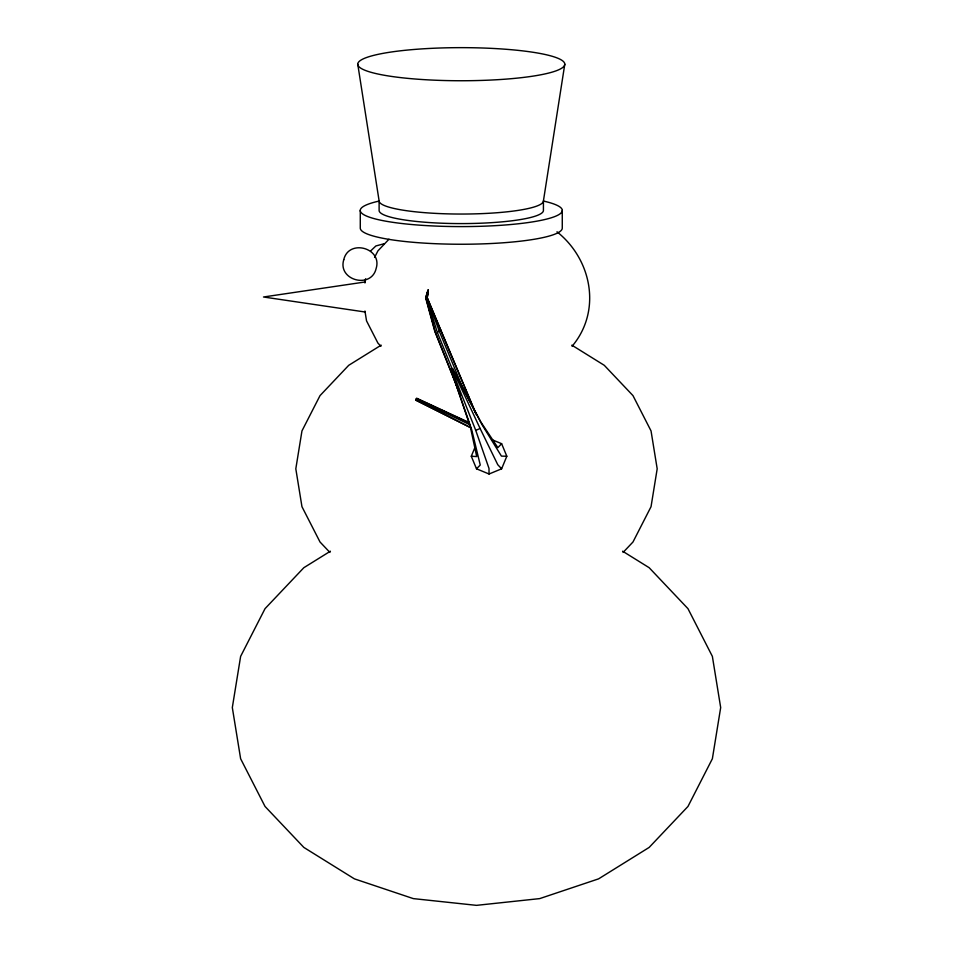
<?xml version="1.0" encoding="UTF-8"?>
<svg xmlns="http://www.w3.org/2000/svg" width="953" height="953" viewBox="0 0 953 953"><rect width="100%" height="100%" fill="white"/><g stroke="black" fill="none" stroke-linecap="round" stroke-linejoin="round"><path stroke-width="1.43" d="M429.374 308.093L426.11 298.265L427.17 298.372L428.088 290.212L425.669 297.92L434.711 331.096L460.573 395.793M357.756 64.196L379.115 200.904L379.115 210.458A82.149 13.139 0 0 0 461.276 223.586A82.149 13.139 0 0 0 543.424 210.458L543.424 200.904L564.784 64.196A103.508 16.546 0 0 0 409.516 49.866A103.508 16.546 0 0 0 409.516 78.527A103.508 16.546 0 0 0 564.784 64.196M364.939 282.958L365.63 278.741M464.266 391.445L439.321 331.31L427.015 297.812L428.231 290.272M426.706 298.503L428.278 290.415L427.17 298.372M428.088 290.212L426.467 297.61L437.344 332.537L452.889 370.705M416.902 398.509L415.937 400.26L470.818 427.718L415.842 400.046L416.151 399.093L416.818 398.283L468.745 422.37M427.933 290.224L425.669 297.92M491.569 439.524L501.623 443.693L506.817 456.249L501.623 468.805L489.056 474.01L476.5 468.805L471.294 456.249L474.939 447.457M374.565 257.429L377.912 250.889L388.967 239.215M471.294 456.249L476.703 456.57L470.27 426.539L450.888 369.502L452.044 368.513L480.765 421.881L497.871 447.648L501.623 443.693M450.888 369.502L451.877 370.193L452.782 368.656M370.657 250.925L375.899 245.945L384.285 243.706M476.655 415.365L427.337 298.086L440.572 329.774L437.344 332.537M572.074 346.284C601.796 311.071 591.98 259.585 556.993 231.793M623.083 552.442L632.983 541.995L651.042 506.686L657.189 468.805L651.042 430.923L632.983 395.626L604.273 365.309L571.836 345.153M476.5 468.805L480.264 465.04L471.675 429.6L451.138 370.05M381.164 345.153L348.727 365.309L320.017 395.626L301.958 430.923L295.811 468.805L301.958 506.686L320.017 541.995L329.917 552.442M330.393 551.203L303.84 567.702L265.029 608.669L240.632 656.367L232.318 707.567L240.632 758.755L265.029 806.452L303.84 847.42L354.409 878.857L413.304 898.608L476.5 905.35L539.696 898.608L598.591 878.857L649.16 847.42L687.971 806.452L712.367 758.755L720.682 707.567L712.367 656.367L687.971 608.669L649.16 567.702L622.607 551.203M489.056 474.01L488.996 468.411L475.75 430.399L480.098 428.469L497.764 464.719L501.623 468.805M365.07 281.981L263.493 296.991L365.07 312M506.817 456.249L501.433 456.118L482.17 424.931L453.032 369.216M427.015 297.812L425.884 297.67L435.366 332.359L459.989 393.851M416.473 398.509L469.257 422.977M418.153 399.402L427.444 403.738M434.08 406.824L436.736 408.063M440.727 409.921L450.019 414.245M416.151 399.093L469.889 424.74M380.926 346.284L377.912 343.092L366.536 320.863L364.939 311.035M452.044 368.513L453.938 372.563M452.663 369.847L480.098 428.469M440.572 329.774L475.559 413.042M427.242 299.838L428.85 303.816M451.877 370.193L475.75 430.399M451.793 370.217L453.378 374.279M562.27 210.458L562.27 228.089A100.994 16.141 0 0 1 461.276 244.242A100.994 16.141 0 0 1 360.282 228.089L360.282 210.458M544.02 201.19A100.994 16.141 0 0 1 528.403 222.514A100.994 16.141 0 0 1 394.137 222.514A100.994 16.141 0 0 1 378.532 201.19M543.424 200.904A82.149 13.139 0 0 1 461.276 214.044A82.149 13.139 0 0 1 379.115 200.904M343.759 259.728C337.398 280.325 371.372 289.426 376.161 268.412C382.522 247.816 348.548 238.715 343.759 259.728"/></g></svg>
